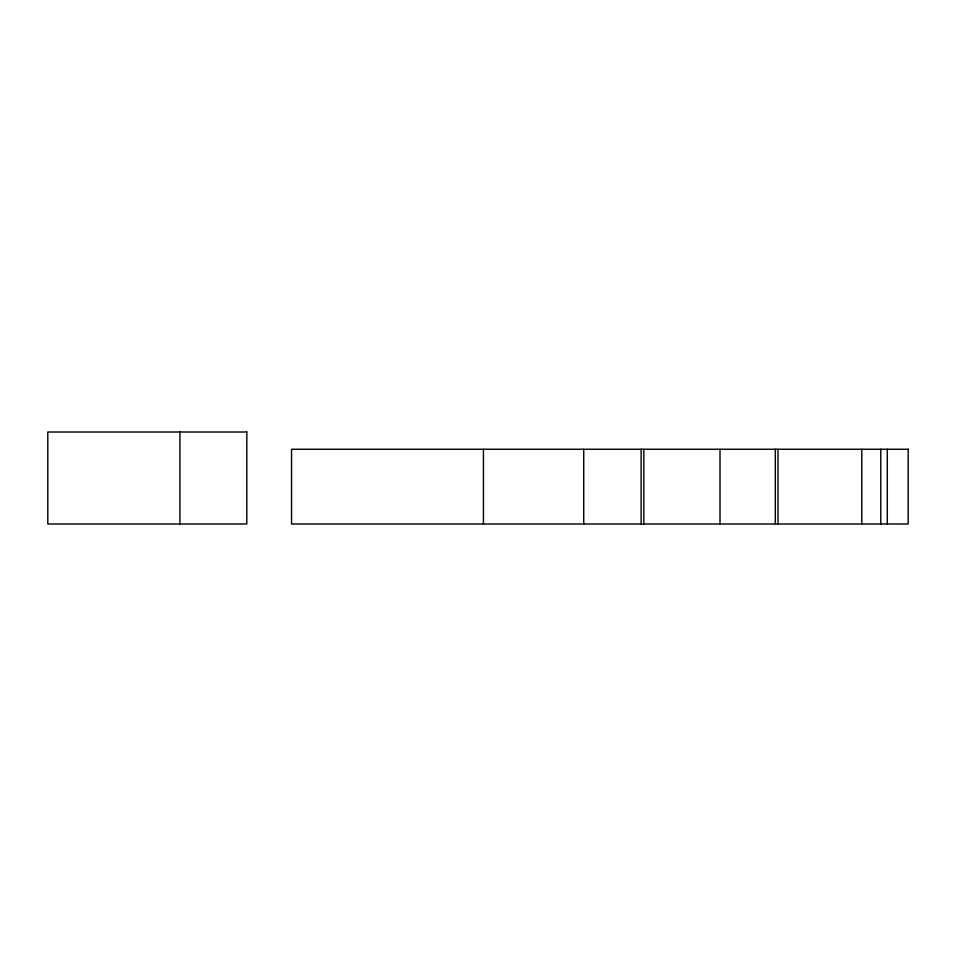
<?xml version="1.0" encoding="UTF-8"?>
<svg xmlns="http://www.w3.org/2000/svg" width="956" height="956" viewBox="0 0 956 956"><rect width="100%" height="100%" fill="white"/><g stroke="black" fill="none" stroke-linecap="round" stroke-linejoin="round"><path stroke-width="1.43" d="M887.299 449.26L887.299 523.984M880.787 449.26L880.787 523.984M861.774 449.26L861.774 523.984M778.017 449.26L778.017 523.984M775.316 449.26L775.316 523.984M720.011 449.26L720.011 523.984M643.842 449.26L643.842 523.984M641.141 449.26L641.141 523.984M583.734 449.26L583.734 523.984M483.437 449.26L483.437 523.984M179.907 432.016L179.907 523.984M246.815 432.016L47.8 432.016L47.8 523.984L246.815 523.984L246.815 432.016M908.2 449.26L291.556 449.26L291.556 523.984L908.2 523.984L908.2 449.26"/></g></svg>
